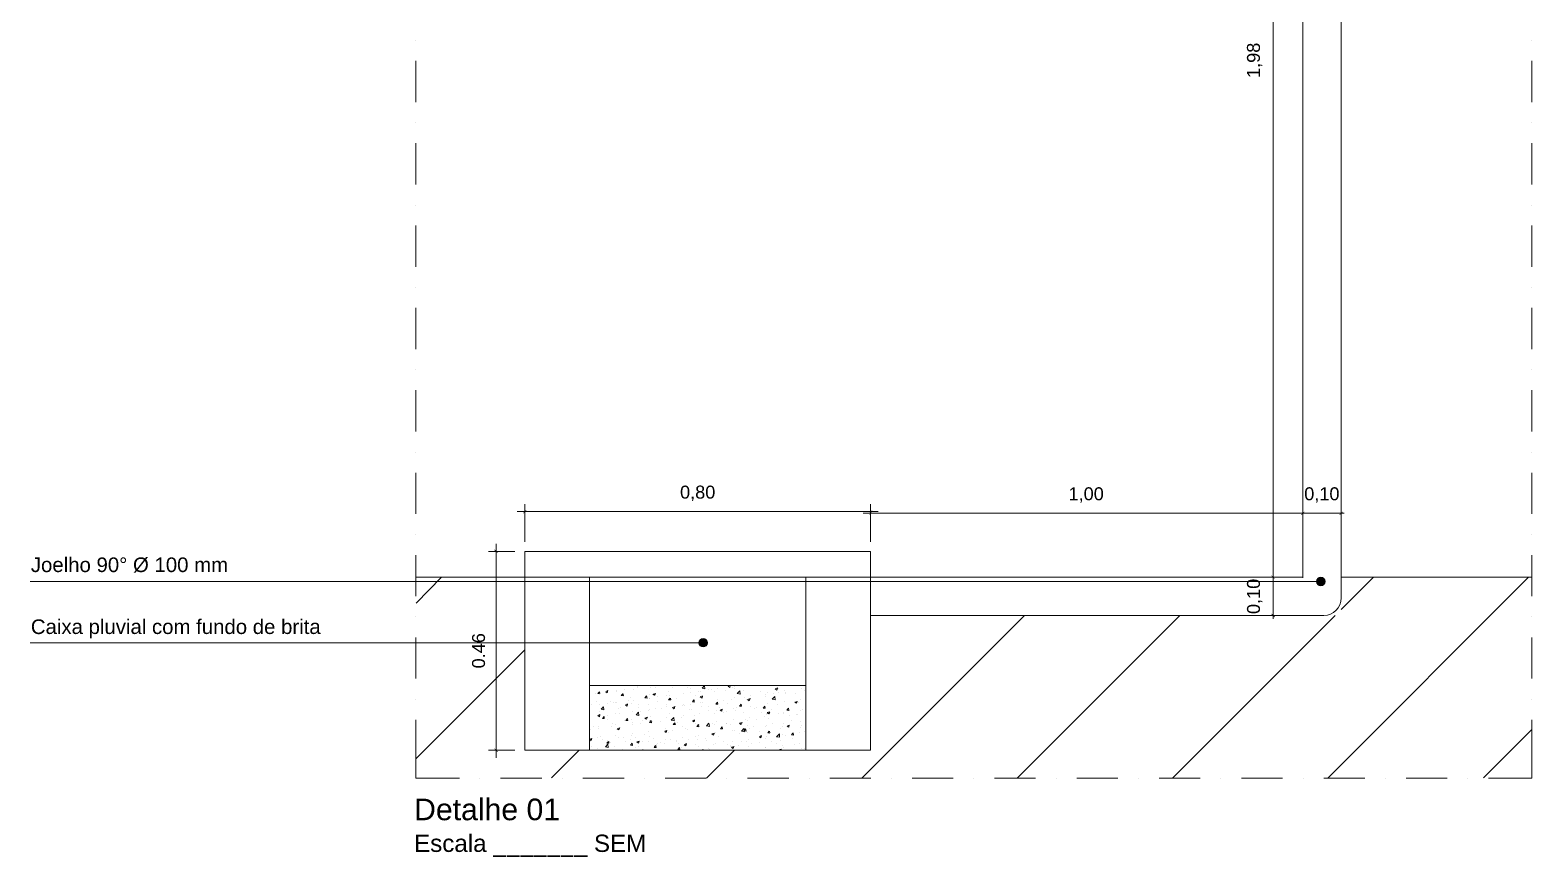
# Model space of a CAD drawing. Header units: millimetres. Extents: x 8 to 69.8, y -142.7 to -115.9.
# Drawn here: x 64.523 to 67.999, y -131.82 to -129.907 of the extents above; entities that cross this region are included whole.
import ezdxf

# ---------------------------------------------------------------- set-up
doc = ezdxf.new("R2010")
doc.units = ezdxf.units.MM
doc.layers.add('PDF3_04-DETALHE', color=7, linetype='Continuous', true_color=0xc6c6c6)
doc.layers.add('PDF3_A_PLUVIAL', color=7, linetype='Continuous', true_color=0x2491ff)
for name, color, linetype in [('PDF3_07-HACHURIADO', 7, 'Continuous'), ('PDF3_13-CORTE', 7, 'Continuous'), ('PDF3_Text', 7, 'Continuous'), ('PDF3_texto', 7, 'Continuous')]:
    doc.layers.add(name, color=color, linetype=linetype)
doc.styles.add('PDF Arial', font='arial.ttf')

msp = doc.modelspace()

# ---------------------------------------------------------------- linework, layer by layer
at = {"layer": 'PDF3_04-DETALHE', "color": 7, "lineweight": 0}
for points in [[(67.4005, -128.761), (67.4005, -131.1911)], [(65.4161, -129.9313), (65.4161, -129.9313)], [(67.9993, -129.9313), (67.9993, -129.9313)], [(65.4161, -130.0742), (65.4161, -129.9789)], [(67.9993, -129.9789), (67.9993, -130.0742)], [(65.4161, -130.1218), (65.4161, -130.1218)], [(67.9993, -130.1218), (67.9993, -130.1218)], [(65.4161, -130.2647), (65.4161, -130.1694)], [(67.9993, -130.1694), (67.9993, -130.2647)], [(65.4161, -130.3123), (65.4161, -130.3123)], [(67.9993, -130.3123), (67.9993, -130.3123)], [(65.4161, -130.4552), (65.4161, -130.3599)], [(67.9993, -130.3599), (67.9993, -130.4552)], [(65.4161, -130.5028), (65.4161, -130.5028)], [(67.9993, -130.5028), (67.9993, -130.5028)], [(65.4161, -130.6457), (65.4161, -130.5504)], [(67.9993, -130.5504), (67.9993, -130.6457)], [(65.4161, -130.6933), (65.4161, -130.6933)], [(67.9993, -130.6933), (67.9993, -130.6933)], [(65.4161, -130.8362), (65.4161, -130.7409)], [(67.9993, -130.7409), (67.9993, -130.8362)], [(65.4161, -130.8838), (65.4161, -130.8838)], [(67.9993, -130.8838), (67.9993, -130.8838)], [(65.4161, -131.0267), (65.4161, -130.9314)], [(67.9993, -130.9314), (67.9993, -131.0267)], [(65.6682, -131.0914), (65.6682, -131.0044)], [(66.4683, -131.0914), (66.4683, -131.0044)], [(66.4683, -131.0629), (66.4683, -131.0082)], [(67.4691, -131.0629), (67.4691, -131.0082)], [(67.5574, -131.0032), (67.5574, -131.0082)], [(66.4861, -131.0216), (65.6505, -131.0216)], [(66.4512, -131.0254), (67.4863, -131.0254)], [(67.565, -131.0254), (67.5574, -131.0254), (67.4691, -131.0254), (67.4615, -131.0254)], [(67.4691, -131.0483), (67.4691, -131.0432)], [(65.4161, -131.0743), (65.4161, -131.0743)], [(67.9993, -131.0743), (67.9993, -131.0743)], [(65.6454, -131.1137), (65.5844, -131.1137)], [(65.6022, -131.0959), (65.6022, -131.5912)], [(65.4161, -131.2172), (65.4161, -131.1219)], [(67.9993, -131.1219), (67.9993, -131.2172)], [(67.4431, -131.1733), (67.3828, -131.1733), (67.3777, -131.1733)], [(67.4005, -131.2692), (67.4005, -131.2616), (67.4005, -131.1733), (67.4005, -131.1664)], [(65.4161, -131.2648), (65.4161, -131.2648)], [(67.3777, -131.2616), (67.3828, -131.2616)], [(67.9993, -131.2648), (67.9993, -131.2648)], [(65.4161, -131.4077), (65.4161, -131.3124)], [(67.9993, -131.3124), (67.9993, -131.4077)], [(65.4161, -131.4553), (65.4161, -131.4553)], [(67.9993, -131.4553), (67.9993, -131.4553)], [(65.5171, -131.6382), (65.4161, -131.6382), (65.4161, -131.5029)], [(67.9993, -131.5029), (67.9993, -131.6382), (67.8984, -131.6382)], [(65.6454, -131.5734), (65.5844, -131.5734)], [(65.5647, -131.6382), (65.5647, -131.6382)], [(65.7076, -131.6382), (65.6124, -131.6382)], [(65.7552, -131.6382), (65.7552, -131.6382)], [(65.8981, -131.6382), (65.8029, -131.6382)], [(65.9457, -131.6382), (65.9457, -131.6382)], [(66.0886, -131.6382), (65.9934, -131.6382)], [(66.1362, -131.6382), (66.1362, -131.6382)], [(66.2791, -131.6382), (66.1839, -131.6382)], [(66.3267, -131.6382), (66.3267, -131.6382)], [(66.4696, -131.6382), (66.3744, -131.6382)], [(66.5172, -131.6382), (66.5172, -131.6382)], [(66.6601, -131.6382), (66.5649, -131.6382)], [(66.7077, -131.6382), (66.7077, -131.6382)], [(66.8506, -131.6382), (66.7554, -131.6382)], [(66.8982, -131.6382), (66.8982, -131.6382)], [(67.0411, -131.6382), (66.9459, -131.6382)], [(67.0887, -131.6382), (67.0887, -131.6382)], [(67.2316, -131.6382), (67.1364, -131.6382)], [(67.2792, -131.6382), (67.2792, -131.6382)], [(67.4221, -131.6382), (67.3269, -131.6382)], [(67.4697, -131.6382), (67.4697, -131.6382)], [(67.6126, -131.6382), (67.5174, -131.6382)], [(67.6602, -131.6382), (67.6602, -131.6382)], [(67.8031, -131.6382), (67.7079, -131.6382)], [(67.8507, -131.6382), (67.8507, -131.6382)]]:
    msp.add_lwpolyline(points, dxfattribs=at)
at = {"layer": 'PDF3_07-HACHURIADO', "lineweight": 0}
for points in [[(65.4168, -131.233), (65.4758, -131.1733)], [(67.5275, -131.6375), (67.9917, -131.1733)], [(67.5574, -131.2483), (67.6323, -131.1733)], [(66.4493, -131.6375), (66.8252, -131.2616)], [(66.4683, -131.2591), (66.4683, -131.2591)], [(66.8087, -131.6375), (67.1846, -131.2616)], [(67.1681, -131.6375), (67.544, -131.2616)], [(65.4168, -131.5925), (65.6682, -131.341)], [(67.8869, -131.6375), (67.9987, -131.5258)], [(65.7305, -131.6375), (65.7946, -131.5734)], [(66.0899, -131.6375), (66.154, -131.5734)]]:
    msp.add_lwpolyline(points, dxfattribs=at)
at = {"layer": 'PDF3_13-CORTE', "lineweight": 0}
for points in [[(65.4168, -131.1733), (65.8181, -131.1733)], [(67.5574, -131.1733), (67.9987, -131.1733)]]:
    msp.add_lwpolyline(points, dxfattribs=at)
at = {"layer": 'PDF3_A_PLUVIAL', "lineweight": 0}
for points in [[(67.5574, -128.7578), (67.5574, -131.1746)], [(67.4691, -128.7934), (67.4691, -131.1746)], [(65.8181, -131.1733), (65.8181, -131.5734), (65.6682, -131.5734), (65.6682, -131.1733)], [(66.4683, -131.1733), (66.4683, -131.5734), (66.3185, -131.5734), (66.3185, -131.1733), (67.4691, -131.1733)], [(67.5574, -131.1733), (67.5574, -131.2216)], [(67.5174, -131.2616), (66.4683, -131.2616)], [(65.8181, -131.4235), (66.3185, -131.4235)], [(65.8892, -131.4242), (65.8892, -131.4242)], [(65.9299, -131.4261), (65.9299, -131.4261)], [(65.9584, -131.4274), (65.9584, -131.4274)], [(65.9705, -131.428), (65.9705, -131.428)], [(66.1439, -131.4235), (66.1426, -131.428), (66.1388, -131.4254), (66.1432, -131.4235)], [(66.1483, -131.4274), (66.1483, -131.4274)], [(66.1534, -131.4254), (66.1534, -131.4254)], [(66.1674, -131.4248), (66.1674, -131.4248)], [(66.267, -131.4235), (66.269, -131.4235)], [(66.269, -131.4235), (66.269, -131.4235)], [(65.8321, -131.442), (65.8321, -131.442)], [(65.8333, -131.4616), (65.8333, -131.4616)], [(65.8416, -131.4432), (65.8372, -131.4426), (65.841, -131.4381), (65.8422, -131.4426)], [(65.841, -131.4432), (65.841, -131.4432)], [(65.8556, -131.4375), (65.8606, -131.4356), (65.8594, -131.4407), (65.8556, -131.4381)], [(65.8676, -131.4597), (65.8676, -131.4597)], [(65.8803, -131.4356), (65.8803, -131.4356)], [(65.881, -131.4375), (65.881, -131.4375)], [(65.8962, -131.4477), (65.8918, -131.447), (65.8956, -131.4432)], [(65.8968, -131.4477), (65.8956, -131.4426)], [(65.8994, -131.4331), (65.8994, -131.4331)], [(65.9083, -131.4591), (65.9083, -131.4591)], [(65.9121, -131.4521), (65.9121, -131.4521)], [(65.9191, -131.4578), (65.9191, -131.4578)], [(65.9197, -131.4324), (65.9197, -131.4324)], [(65.9286, -131.4293), (65.9286, -131.4293)], [(65.9565, -131.4445), (65.9565, -131.4445)], [(65.9565, -131.4528), (65.9565, -131.4528)], [(65.9578, -131.4528), (65.9578, -131.4528)], [(65.9654, -131.4439), (65.9705, -131.442), (65.9686, -131.4464), (65.9648, -131.4439)], [(65.9749, -131.461), (65.9749, -131.461)], [(65.9756, -131.4502), (65.9756, -131.4502)], [(65.9972, -131.447), (65.9972, -131.447)], [(66.001, -131.4369), (66.001, -131.4369)], [(66.0054, -131.4528), (66.0061, -131.4572), (66.001, -131.4566), (66.0048, -131.4528)], [(66.0042, -131.4464), (66.0042, -131.4464)], [(66.0111, -131.4293), (66.0111, -131.4293)], [(66.0194, -131.4534), (66.0194, -131.4534)], [(66.0365, -131.442), (66.0365, -131.442)], [(66.0454, -131.4293), (66.0454, -131.4293)], [(66.0518, -131.4312), (66.0518, -131.4312)], [(66.0524, -131.4401), (66.0524, -131.4401)], [(66.06, -131.4572), (66.0607, -131.4623), (66.0562, -131.4616), (66.0594, -131.4572)], [(66.0638, -131.4458), (66.0638, -131.4458)], [(66.0715, -131.4375), (66.0715, -131.4375)], [(66.074, -131.4623), (66.074, -131.4623)], [(66.0746, -131.4369), (66.0746, -131.4369)], [(66.0797, -131.4483), (66.0785, -131.4528), (66.0746, -131.4502), (66.0797, -131.4477)], [(66.0924, -131.4331), (66.0924, -131.4331)], [(66.1007, -131.4337), (66.1007, -131.4337)], [(66.1083, -131.4381), (66.1083, -131.4381)], [(66.1146, -131.4623), (66.1153, -131.4667), (66.1108, -131.4667), (66.114, -131.4623)], [(66.1134, -131.4566), (66.1134, -131.4566)], [(66.114, -131.4312), (66.114, -131.4312)], [(66.1286, -131.4578), (66.1286, -131.4578)], [(66.1331, -131.4343), (66.1331, -131.4343)], [(66.1477, -131.4553), (66.1477, -131.4553)], [(66.1527, -131.4305), (66.1527, -131.4305)], [(66.1527, -131.4508), (66.1527, -131.4508)], [(66.1737, -131.4362), (66.1737, -131.4362)], [(66.1762, -131.4515), (66.1762, -131.4515)], [(66.182, -131.4572), (66.182, -131.4572)], [(66.1845, -131.4559), (66.1896, -131.454), (66.1877, -131.4591), (66.1839, -131.4559)], [(66.1908, -131.4464), (66.1908, -131.4464)], [(66.2143, -131.4381), (66.2143, -131.4381)], [(66.2245, -131.4451), (66.2245, -131.4451)], [(66.2264, -131.4496), (66.2264, -131.4496)], [(66.2309, -131.4407), (66.2309, -131.4407)], [(66.2436, -131.4426), (66.2436, -131.4426)], [(66.248, -131.4312), (66.2537, -131.4293)], [(66.248, -131.4318), (66.2518, -131.4343), (66.2537, -131.4299)], [(66.255, -131.4401), (66.255, -131.4401)], [(66.269, -131.4604), (66.269, -131.4604)], [(66.2696, -131.435), (66.2696, -131.435)], [(66.2709, -131.442), (66.2709, -131.442)], [(66.2728, -131.4388), (66.2728, -131.4388)], [(66.2988, -131.4604), (66.2975, -131.4648), (66.2937, -131.4623), (66.2994, -131.4604)], [(66.2956, -131.4413), (66.2956, -131.4413)], [(66.3007, -131.4623), (66.3007, -131.4623)], [(66.3071, -131.4559), (66.3071, -131.4559)], [(66.3083, -131.4305), (66.3083, -131.4305)], [(66.3153, -131.4343), (66.3153, -131.4343)], [(65.8232, -131.4674), (65.8232, -131.4674)], [(65.8372, -131.4928), (65.8422, -131.4909), (65.841, -131.4959), (65.8372, -131.4934)], [(65.8391, -131.494), (65.8391, -131.494)], [(65.8403, -131.4686), (65.8403, -131.4686)], [(65.8403, -131.4959), (65.8403, -131.4959)], [(65.8416, -131.4839), (65.8416, -131.4839)], [(65.8492, -131.4718), (65.8492, -131.4718)], [(65.8594, -131.4934), (65.8594, -131.4934)], [(65.86, -131.4655), (65.86, -131.4655)], [(65.874, -131.4629), (65.874, -131.4629)], [(65.8791, -131.4629), (65.8791, -131.4629)], [(65.8791, -131.4883), (65.8791, -131.4883)], [(65.8797, -131.4629), (65.8797, -131.4629)], [(65.886, -131.4762), (65.886, -131.4762)], [(65.888, -131.4896), (65.888, -131.4896)], [(65.8899, -131.4737), (65.8899, -131.4737)], [(65.9045, -131.4712), (65.9013, -131.4686), (65.9064, -131.4661)], [(65.9051, -131.4712), (65.9064, -131.4667)], [(65.9146, -131.4648), (65.9146, -131.4648)], [(65.9178, -131.4832), (65.9178, -131.4832)], [(65.9305, -131.4686), (65.9305, -131.4686)], [(65.9311, -131.475), (65.9311, -131.475)], [(65.9362, -131.4832), (65.9362, -131.4832)], [(65.9553, -131.4667), (65.9553, -131.4667)], [(65.9553, -131.4807), (65.9553, -131.4807)], [(65.9565, -131.4782), (65.9565, -131.4782)], [(65.9597, -131.4953), (65.9597, -131.4953)], [(65.9718, -131.4769), (65.9718, -131.4769)], [(65.9845, -131.4769), (65.9845, -131.4769)], [(65.9959, -131.4686), (65.9959, -131.4686)], [(65.9959, -131.4724), (65.9959, -131.4724)], [(66.0042, -131.4877), (66.0042, -131.4877)], [(66.0105, -131.4743), (66.0162, -131.4724)], [(66.0105, -131.475), (66.0143, -131.4775), (66.0156, -131.4724)], [(66.0124, -131.4788), (66.0124, -131.4788)], [(66.0327, -131.4705), (66.0327, -131.4705)], [(66.0346, -131.4921), (66.0346, -131.4921)], [(66.0353, -131.4674), (66.0353, -131.4674)], [(66.0372, -131.4699), (66.0372, -131.4699)], [(66.0486, -131.4801), (66.0486, -131.4801)], [(66.0518, -131.468), (66.0518, -131.468)], [(66.0531, -131.4801), (66.0531, -131.4801)], [(66.06, -131.494), (66.06, -131.494)], [(66.0727, -131.4877), (66.0727, -131.4877)], [(66.0778, -131.4718), (66.0778, -131.4718)], [(66.0804, -131.4642), (66.0804, -131.4642)], [(66.0931, -131.4724), (66.0931, -131.4724)], [(66.0937, -131.482), (66.0937, -131.482)], [(66.1083, -131.4877), (66.1083, -131.4877)], [(66.1127, -131.482), (66.1127, -131.482)], [(66.1185, -131.4737), (66.1185, -131.4737)], [(66.1273, -131.4851), (66.1273, -131.4851)], [(66.1343, -131.4839), (66.1343, -131.4839)], [(66.1375, -131.4648), (66.1375, -131.4648)], [(66.1515, -131.4762), (66.1515, -131.4762)], [(66.1566, -131.4813), (66.1566, -131.4813)], [(66.1591, -131.475), (66.1591, -131.475)], [(66.175, -131.4858), (66.175, -131.4858)], [(66.1889, -131.4972), (66.1889, -131.4972)], [(66.1902, -131.4718), (66.1902, -131.4718)], [(66.1997, -131.4769), (66.1997, -131.4769)], [(66.2048, -131.475), (66.2048, -131.475)], [(66.2156, -131.487), (66.2156, -131.487)], [(66.2232, -131.4953), (66.2232, -131.4953)], [(66.2239, -131.4724), (66.2239, -131.4724)], [(66.2289, -131.4915), (66.2289, -131.4915)], [(66.2296, -131.4661), (66.2296, -131.4661)], [(66.2296, -131.4864), (66.2353, -131.4845)], [(66.2296, -131.487), (66.2334, -131.4896), (66.2353, -131.4851)], [(66.2404, -131.4788), (66.2404, -131.4788)], [(66.2524, -131.4686), (66.2524, -131.4686)], [(66.2563, -131.4889), (66.2563, -131.4889)], [(66.2677, -131.4858), (66.2677, -131.4858)], [(66.2677, -131.4877), (66.2677, -131.4877)], [(66.2804, -131.4928), (66.2804, -131.4928)], [(66.281, -131.4807), (66.281, -131.4807)], [(66.2969, -131.4909), (66.2969, -131.4909)], [(66.2994, -131.4902), (66.2994, -131.4902)], [(66.3064, -131.4807), (66.3064, -131.4807)], [(66.3121, -131.4801), (66.3121, -131.4801)], [(65.82, -131.5258), (65.82, -131.5258)], [(65.8264, -131.5182), (65.8264, -131.5182)], [(65.8384, -131.5194), (65.8384, -131.5194)], [(65.8391, -131.5232), (65.8391, -131.5232)], [(65.8587, -131.5023), (65.8587, -131.5023)], [(65.8683, -131.5194), (65.8683, -131.5194)], [(65.8708, -131.5105), (65.8708, -131.5105)], [(65.8778, -131.5137), (65.8778, -131.5137)], [(65.888, -131.522), (65.886, -131.5264), (65.8822, -131.5239), (65.888, -131.5213)], [(65.8994, -131.5036), (65.8994, -131.5036)], [(65.9153, -131.5029), (65.9153, -131.5029)], [(65.9165, -131.5131), (65.9165, -131.5131)], [(65.9172, -131.5086), (65.9172, -131.5086)], [(65.9356, -131.5105), (65.9356, -131.5105)], [(65.94, -131.5055), (65.94, -131.5055)], [(65.9546, -131.529), (65.9546, -131.529)], [(65.9559, -131.5036), (65.9559, -131.5036)], [(65.9642, -131.5067), (65.9642, -131.5067)], [(65.9813, -131.5074), (65.9813, -131.5074)], [(65.9921, -131.5296), (65.9972, -131.5277), (65.9959, -131.5328), (65.9921, -131.5302)], [(65.9921, -131.5302), (65.9921, -131.5302)], [(65.994, -131.5232), (65.994, -131.5232)], [(65.9953, -131.4978), (65.9953, -131.4978)], [(66.0111, -131.5277), (66.0111, -131.5277)], [(66.0162, -131.5143), (66.0118, -131.5143), (66.0156, -131.5099), (66.0169, -131.5143)], [(66.0124, -131.5004), (66.0124, -131.5004)], [(66.0219, -131.5086), (66.0219, -131.5086)], [(66.0315, -131.4978), (66.0315, -131.4978)], [(66.0334, -131.5175), (66.0334, -131.5175)], [(66.0404, -131.5239), (66.0404, -131.5239)], [(66.0454, -131.5258), (66.0454, -131.5258)], [(66.0613, -131.5036), (66.06, -131.508), (66.0562, -131.5055), (66.0613, -131.5029)], [(66.0626, -131.5105), (66.0626, -131.5105)], [(66.0708, -131.5194), (66.0664, -131.5188), (66.0702, -131.5143), (66.0715, -131.5194)], [(66.0721, -131.5131), (66.0721, -131.5131)], [(66.0886, -131.5175), (66.0886, -131.5175)], [(66.0899, -131.5182), (66.0899, -131.5182)], [(66.1032, -131.5124), (66.1032, -131.5124)], [(66.1077, -131.515), (66.1077, -131.515)], [(66.1115, -131.5074), (66.1115, -131.5074)], [(66.1343, -131.5105), (66.1343, -131.5105)], [(66.1362, -131.5118), (66.1362, -131.5118)], [(66.1439, -131.5137), (66.1439, -131.5137)], [(66.1496, -131.527), (66.1496, -131.527)], [(66.1508, -131.5016), (66.1508, -131.5016)], [(66.1527, -131.527), (66.1527, -131.527)], [(66.1654, -131.5112), (66.1712, -131.5093), (66.1693, -131.5143), (66.1654, -131.5118)], [(66.1769, -131.5309), (66.1699, -131.5296), (66.1756, -131.5232)], [(66.1769, -131.5302), (66.1762, -131.5232)], [(66.1788, -131.5029), (66.1788, -131.5029)], [(66.1845, -131.5055), (66.1845, -131.5055)], [(66.1845, -131.5156), (66.1845, -131.5156)], [(66.1883, -131.5226), (66.1883, -131.5226)], [(66.1972, -131.5194), (66.1972, -131.5194)], [(66.2035, -131.5029), (66.2035, -131.5029)], [(66.2124, -131.529), (66.2124, -131.529)], [(66.2251, -131.5175), (66.2251, -131.5175)], [(66.2277, -131.5169), (66.2277, -131.5169)], [(66.2353, -131.534), (66.2309, -131.5334), (66.234, -131.529)], [(66.2328, -131.4991), (66.2328, -131.4991)], [(66.2353, -131.5334), (66.2347, -131.529)], [(66.2416, -131.5118), (66.2416, -131.5118)], [(66.2607, -131.5226), (66.2607, -131.5226)], [(66.2658, -131.5194), (66.2658, -131.5194)], [(66.267, -131.5112), (66.267, -131.5112)], [(66.2797, -131.5201), (66.2797, -131.5201)], [(66.2861, -131.5042), (66.2861, -131.5042)], [(66.3045, -131.5315), (66.3045, -131.5315)], [(66.3058, -131.5061), (66.3058, -131.5061)], [(66.3064, -131.5207), (66.3064, -131.5207)], [(66.3083, -131.5163), (66.3083, -131.5163)], [(66.3153, -131.5309), (66.3153, -131.5309)], [(65.8187, -131.548), (65.8238, -131.5461), (65.8219, -131.5512), (65.8181, -131.5486)], [(65.8194, -131.5493), (65.8194, -131.5493)], [(65.8194, -131.5531), (65.8194, -131.5531)], [(65.8232, -131.5639), (65.8232, -131.5639)], [(65.8378, -131.5448), (65.8378, -131.5448)], [(65.8441, -131.541), (65.8441, -131.541)], [(65.8479, -131.5493), (65.8479, -131.5493)], [(65.8626, -131.5531), (65.8632, -131.5575), (65.8581, -131.5569), (65.8619, -131.5531)], [(65.86, -131.5512), (65.86, -131.5512)], [(65.8676, -131.5563), (65.8676, -131.5563)], [(65.8759, -131.5645), (65.8759, -131.5645)], [(65.8772, -131.5391), (65.8772, -131.5391)], [(65.8848, -131.5429), (65.8848, -131.5429)], [(65.8962, -131.5429), (65.8962, -131.5429)], [(65.9007, -131.5531), (65.9007, -131.5531)], [(65.9121, -131.5486), (65.9121, -131.5486)], [(65.9172, -131.5575), (65.9178, -131.5626), (65.9134, -131.562), (65.9165, -131.5575)], [(65.9153, -131.5404), (65.9153, -131.5404)], [(65.9153, -131.5594), (65.9153, -131.5594)], [(65.9165, -131.534), (65.9165, -131.534)], [(65.9254, -131.5442), (65.9254, -131.5442)], [(65.933, -131.5524), (65.9318, -131.5569), (65.928, -131.5544), (65.9337, -131.5524)], [(65.9305, -131.5651), (65.9305, -131.5651)], [(65.9413, -131.5544), (65.9413, -131.5544)], [(65.9445, -131.5366), (65.9445, -131.5366)], [(65.954, -131.5544), (65.954, -131.5544)], [(65.9565, -131.541), (65.9565, -131.541)], [(65.9661, -131.5461), (65.9661, -131.5461)], [(65.9718, -131.5626), (65.9724, -131.5671), (65.968, -131.5671), (65.9711, -131.5626)], [(65.9724, -131.5607), (65.9724, -131.5607)], [(65.9749, -131.5575), (65.9749, -131.5575)], [(65.9819, -131.5563), (65.9819, -131.5563)], [(65.9915, -131.5582), (65.9915, -131.5582)], [(65.9934, -131.5486), (65.9934, -131.5486)], [(66.001, -131.5334), (66.001, -131.5334)], [(66.0067, -131.548), (66.0067, -131.548)], [(66.0194, -131.5499), (66.0194, -131.5499)], [(66.02, -131.5544), (66.02, -131.5544)], [(66.0232, -131.5582), (66.0232, -131.5582)], [(66.0327, -131.5429), (66.0327, -131.5429)], [(66.0372, -131.5607), (66.041, -131.5632), (66.0429, -131.5588)], [(66.0378, -131.5607), (66.0429, -131.5582)], [(66.0473, -131.5493), (66.0473, -131.5493)], [(66.0638, -131.5423), (66.0638, -131.5423)], [(66.0638, -131.5594), (66.0638, -131.5594)], [(66.0683, -131.548), (66.0683, -131.548)], [(66.0702, -131.5639), (66.0702, -131.5639)], [(66.0708, -131.5385), (66.0708, -131.5385)], [(66.0873, -131.5455), (66.0873, -131.5455)], [(66.088, -131.5512), (66.088, -131.5512)], [(66.1045, -131.5613), (66.1045, -131.5613)], [(66.1083, -131.5347), (66.1083, -131.5347)], [(66.1096, -131.5582), (66.1096, -131.5582)], [(66.1108, -131.5328), (66.1108, -131.5328)], [(66.1166, -131.5417), (66.1166, -131.5417)], [(66.1293, -131.5531), (66.1293, -131.5531)], [(66.1375, -131.5613), (66.1375, -131.5613)], [(66.1445, -131.5651), (66.1445, -131.5651)], [(66.1451, -131.5632), (66.1451, -131.5632)], [(66.147, -131.5664), (66.1527, -131.5645)], [(66.147, -131.5671), (66.1508, -131.5696), (66.1521, -131.5645)], [(66.1489, -131.5524), (66.1489, -131.5524)], [(66.1635, -131.5626), (66.1635, -131.5626)], [(66.1642, -131.5353), (66.1642, -131.5353)], [(66.1699, -131.5544), (66.1699, -131.5544)], [(66.182, -131.5537), (66.182, -131.5537)], [(66.1832, -131.5328), (66.1832, -131.5328)], [(66.1858, -131.5651), (66.1858, -131.5651)], [(66.187, -131.548), (66.187, -131.548)], [(66.1921, -131.5588), (66.1921, -131.5588)], [(66.2105, -131.5563), (66.2105, -131.5563)], [(66.2162, -131.5404), (66.215, -131.5448), (66.2112, -131.5423), (66.2162, -131.5397)], [(66.2264, -131.5461), (66.2264, -131.5461)], [(66.2264, -131.5664), (66.2264, -131.5664)], [(66.227, -131.5423), (66.227, -131.5423)], [(66.2404, -131.5524), (66.2404, -131.5524)], [(66.2512, -131.5582), (66.2512, -131.5582)], [(66.2594, -131.5499), (66.2594, -131.5499)], [(66.2651, -131.562), (66.2651, -131.562)], [(66.2658, -131.5366), (66.2658, -131.5366)], [(66.2709, -131.5385), (66.2709, -131.5385)], [(66.2893, -131.5334), (66.2899, -131.5385), (66.2855, -131.5378), (66.2886, -131.534)], [(66.2886, -131.5461), (66.2886, -131.5461)], [(66.2918, -131.5601), (66.2918, -131.5601)], [(66.3039, -131.5569), (66.3039, -131.5569)], [(65.8181, -131.5734), (66.3185, -131.5734)], [(65.8365, -131.5702), (65.8365, -131.5702)], [(65.8759, -131.5734), (65.8759, -131.5734)], [(65.886, -131.5728), (65.886, -131.5728)], [(65.8949, -131.5709), (65.8949, -131.5709)], [(65.9241, -131.5671), (65.9241, -131.5671)], [(65.9407, -131.5734), (65.9419, -131.5721), (65.9419, -131.5734)], [(66.0315, -131.5683), (66.0315, -131.5683)], [(66.0791, -131.5734), (66.081, -131.5721), (66.081, -131.5734)], [(66.0931, -131.569), (66.0931, -131.569)], [(66.0962, -131.5715), (66.0962, -131.5715)], [(66.1864, -131.5728), (66.1864, -131.5728)], [(66.2258, -131.5671), (66.2258, -131.5671)], [(66.2582, -131.5734), (66.2569, -131.5728), (66.262, -131.5709), (66.2607, -131.5734)], [(66.267, -131.5683), (66.267, -131.5683)], [(66.3077, -131.5702), (66.3077, -131.5702)], [(66.3166, -131.5702), (66.3166, -131.5702)]]:
    msp.add_lwpolyline(points, dxfattribs=at)
at = {"layer": 'PDF3_A_PLUVIAL', "color": 132, "lineweight": 0, "true_color": 0x00d1d1}
msp.add_lwpolyline([(67.4691, -131.1733), (67.4691, -128.8264)], dxfattribs=at)
at = {"layer": 'PDF3_A_PLUVIAL', "lineweight": 0}
for points in [[(65.6682, -131.1733), (65.6682, -131.1137), (66.4683, -131.1137), (66.4683, -131.1733)], [(66.0854, -131.4312), (66.0785, -131.4299), (66.0842, -131.4235)], [(65.9502, -131.4477), (65.9515, -131.4528), (65.9464, -131.4521)], [(66.1667, -131.4439), (66.1597, -131.4426), (66.1661, -131.4362)], [(66.248, -131.4566), (66.241, -131.4553), (66.2474, -131.4489)], [(65.8511, -131.4801), (65.8448, -131.4788), (65.8505, -131.4731)], [(65.8518, -131.4953), (65.8524, -131.5004), (65.8479, -131.4997)], [(65.9324, -131.4928), (65.9261, -131.4915), (65.9318, -131.4851)], [(65.9521, -131.4972), (65.9502, -131.5016), (65.9464, -131.4991)], [(66.1254, -131.4788), (66.1242, -131.4832), (66.1204, -131.4807)], [(66.1693, -131.4667), (66.1699, -131.4718), (66.1654, -131.4712)], [(66.2239, -131.4718), (66.2245, -131.4762), (66.2201, -131.4762)], [(66.2785, -131.4762), (66.2791, -131.4813), (66.2747, -131.4807)], [(65.9064, -131.5004), (65.907, -131.5048), (65.9026, -131.5048)], [(65.961, -131.5048), (65.9616, -131.5099), (65.9572, -131.5093)], [(66.0143, -131.5055), (66.0073, -131.5042), (66.013, -131.4978)], [(66.0956, -131.5182), (66.0886, -131.5169), (66.0943, -131.5105)], [(66.1248, -131.5194), (66.1261, -131.5239), (66.121, -131.5239)], [(66.1794, -131.5239), (66.1807, -131.529), (66.1756, -131.5283)], [(66.2804, -131.5156), (66.2791, -131.5201), (66.2753, -131.5175)], [(65.8613, -131.5671), (65.8549, -131.5658), (65.8606, -131.5594)], [(66.107, -131.534), (66.1051, -131.5385), (66.1013, -131.5359)], [(66.2582, -131.5429), (66.2512, -131.5423), (66.2575, -131.5359)], [(66.0264, -131.5671), (66.027, -131.5721), (66.0226, -131.5715)]]:
    msp.add_lwpolyline(points, close=True, dxfattribs=at)
msp.add_arc((67.5177, -131.2213), 0.0403, 270, 360, dxfattribs=at)
at = {"layer": 'PDF3_A_PLUVIAL', "color": 7, "transparency": 33554559}
for points in [[(65.6714, -131.0178), (65.6651, -131.026), (65.6638, -131.0254)], [(65.6721, -131.0184), (65.6714, -131.0178), (65.6651, -131.026)], [(66.4645, -131.0254), (66.4652, -131.026), (66.4722, -131.0178)], [(66.4722, -131.0216), (66.4652, -131.0298), (66.4645, -131.0292)], [(66.4652, -131.026), (66.4722, -131.0178), (66.4728, -131.0184)], [(66.4728, -131.0222), (66.4722, -131.0216), (66.4652, -131.0298)], [(67.4647, -131.0292), (67.4653, -131.0298), (67.4723, -131.0216)], [(67.4647, -131.0292), (67.4653, -131.0298), (67.4723, -131.0216)], [(67.4653, -131.0298), (67.4723, -131.0216), (67.4729, -131.0222)], [(67.4653, -131.0298), (67.4723, -131.0216), (67.4729, -131.0222)], [(67.5612, -131.0216), (67.5542, -131.0298), (67.5536, -131.0292)], [(67.5618, -131.0222), (67.5612, -131.0216), (67.5542, -131.0298)], [(65.606, -131.1168), (65.5978, -131.1105), (65.5984, -131.1092)], [(65.6054, -131.1175), (65.606, -131.1168), (65.5978, -131.1105)], [(67.3974, -131.1695), (67.3961, -131.1702), (67.4043, -131.1772)], [(67.3974, -131.1695), (67.3961, -131.1702), (67.4043, -131.1772)], [(67.3961, -131.1702), (67.4043, -131.1772), (67.4037, -131.1778)], [(67.3961, -131.1702), (67.4043, -131.1772), (67.4037, -131.1778)], [(67.4043, -131.2648), (67.3961, -131.2584), (67.3974, -131.2578)], [(67.4037, -131.2661), (67.4043, -131.2648), (67.3961, -131.2584)], [(65.5984, -131.5696), (65.5978, -131.5702), (65.606, -131.5772)], [(65.5978, -131.5702), (65.606, -131.5772), (65.6054, -131.5778)]]:
    msp.add_solid(points, dxfattribs=at)
at = {"layer": 'PDF3_texto', "lineweight": 0}
for points in [[(67.5104, -131.1835), (64.5233, -131.1835)], [(66.081, -131.3251), (64.5233, -131.3251)]]:
    msp.add_lwpolyline(points, dxfattribs=at)
for centre in [(67.5107, -131.1832), (66.0813, -131.3248)]:
    msp.add_circle(centre, 0.00984, dxfattribs=at)
at = {"layer": 'PDF3_texto', "transparency": 33554559}
for points in [[(67.5015, -131.1797), (67.5193, -131.1803), (67.5009, -131.1803)], [(67.5193, -131.1803), (67.5009, -131.1803), (67.5193, -131.1816)], [(67.5009, -131.1803), (67.5193, -131.1816), (67.5009, -131.1816)], [(67.5193, -131.1816), (67.5009, -131.1816), (67.5199, -131.1822)], [(67.5009, -131.1816), (67.5199, -131.1822), (67.5009, -131.1822)], [(67.5199, -131.1822), (67.5009, -131.1822), (67.5199, -131.1835)], [(67.5009, -131.1822), (67.5199, -131.1835), (67.5009, -131.1835)], [(67.5199, -131.1835), (67.5009, -131.1835), (67.5199, -131.1841)], [(67.5009, -131.1835), (67.5199, -131.1841), (67.5009, -131.1841)], [(67.5199, -131.1841), (67.5009, -131.1841), (67.5193, -131.1854)], [(67.5009, -131.1841), (67.5193, -131.1854), (67.5009, -131.1854)], [(67.5021, -131.1784), (67.5186, -131.1791), (67.5015, -131.1791)], [(67.5186, -131.1791), (67.5015, -131.1791), (67.5193, -131.1797)], [(67.5015, -131.1791), (67.5193, -131.1797), (67.5015, -131.1797)], [(67.5193, -131.1797), (67.5015, -131.1797), (67.5193, -131.1803)], [(67.5028, -131.1772), (67.518, -131.1784), (67.5021, -131.1784)], [(67.518, -131.1784), (67.5021, -131.1784), (67.5186, -131.1791)], [(67.5034, -131.1765), (67.5174, -131.1772), (67.5028, -131.1772)], [(67.5174, -131.1772), (67.5028, -131.1772), (67.518, -131.1784)], [(67.504, -131.1759), (67.5167, -131.1765), (67.5034, -131.1765)], [(67.5167, -131.1765), (67.5034, -131.1765), (67.5174, -131.1772)], [(67.5047, -131.1753), (67.5161, -131.1759), (67.504, -131.1759)], [(67.5161, -131.1759), (67.504, -131.1759), (67.5167, -131.1765)], [(67.5053, -131.1753), (67.5155, -131.1753), (67.5047, -131.1753)], [(67.5155, -131.1753), (67.5047, -131.1753), (67.5161, -131.1759)], [(67.5066, -131.1746), (67.5148, -131.1753), (67.5053, -131.1753)], [(67.5148, -131.1753), (67.5053, -131.1753), (67.5155, -131.1753)], [(67.5072, -131.1746), (67.5142, -131.1746), (67.5066, -131.1746)], [(67.5142, -131.1746), (67.5066, -131.1746), (67.5148, -131.1753)], [(67.5078, -131.174), (67.5129, -131.1746), (67.5072, -131.1746)], [(67.5129, -131.1746), (67.5072, -131.1746), (67.5142, -131.1746)], [(67.5085, -131.174), (67.5123, -131.174), (67.5078, -131.174)], [(67.5123, -131.174), (67.5078, -131.174), (67.5129, -131.1746)], [(67.5104, -131.174), (67.511, -131.174), (67.5085, -131.174)], [(67.511, -131.174), (67.5085, -131.174), (67.5123, -131.174)], [(67.5193, -131.1854), (67.5009, -131.1854), (67.5193, -131.186)], [(67.5009, -131.1854), (67.5193, -131.186), (67.5009, -131.186)], [(67.5193, -131.186), (67.5009, -131.186), (67.5193, -131.1867)], [(67.5009, -131.186), (67.5193, -131.1867), (67.5015, -131.1867)], [(67.5193, -131.1867), (67.5015, -131.1867), (67.5186, -131.188)], [(67.5015, -131.1867), (67.5186, -131.188), (67.5015, -131.188)], [(67.5186, -131.188), (67.5015, -131.188), (67.518, -131.1886)], [(67.5015, -131.188), (67.518, -131.1886), (67.5021, -131.1886)], [(67.518, -131.1886), (67.5021, -131.1886), (67.5174, -131.1892)], [(67.5021, -131.1886), (67.5174, -131.1892), (67.5028, -131.1892)], [(67.5174, -131.1892), (67.5028, -131.1892), (67.5167, -131.1899)], [(67.5028, -131.1892), (67.5167, -131.1899), (67.5034, -131.1899)], [(67.5167, -131.1899), (67.5034, -131.1899), (67.5161, -131.1905)], [(67.5034, -131.1899), (67.5161, -131.1905), (67.504, -131.1905)], [(67.5161, -131.1905), (67.504, -131.1905), (67.5155, -131.1911)], [(67.504, -131.1905), (67.5155, -131.1911), (67.5047, -131.1911)], [(67.5155, -131.1911), (67.5047, -131.1911), (67.5148, -131.1918)], [(67.5047, -131.1911), (67.5148, -131.1918), (67.5053, -131.1918)], [(67.5148, -131.1918), (67.5053, -131.1918), (67.5142, -131.1918)], [(67.5053, -131.1918), (67.5142, -131.1918), (67.5066, -131.1918)], [(67.5142, -131.1918), (67.5066, -131.1918), (67.5129, -131.1924)], [(67.5066, -131.1918), (67.5129, -131.1924), (67.5072, -131.1924)], [(67.5129, -131.1924), (67.5072, -131.1924), (67.5123, -131.1924)], [(67.5072, -131.1924), (67.5123, -131.1924), (67.5078, -131.1924)], [(67.5078, -131.1924), (67.5085, -131.193), (67.511, -131.193)], [(67.5078, -131.1924), (67.5123, -131.1924), (67.511, -131.193)], [(67.5085, -131.193), (67.511, -131.193), (67.5104, -131.193)], [(66.0727, -131.3219), (66.0905, -131.3226), (66.0721, -131.3226)], [(66.0905, -131.3226), (66.0721, -131.3226), (66.0905, -131.3238)], [(66.0721, -131.3226), (66.0905, -131.3238), (66.0721, -131.3238)], [(66.0734, -131.32), (66.0899, -131.3213), (66.0727, -131.3213)], [(66.0899, -131.3213), (66.0727, -131.3213), (66.0899, -131.3219)], [(66.0727, -131.3213), (66.0899, -131.3219), (66.0727, -131.3219)], [(66.0899, -131.3219), (66.0727, -131.3219), (66.0905, -131.3226)], [(66.074, -131.3194), (66.0892, -131.32), (66.0734, -131.32)], [(66.0892, -131.32), (66.0734, -131.32), (66.0899, -131.3213)], [(66.0746, -131.3188), (66.0886, -131.3194), (66.074, -131.3194)], [(66.0886, -131.3194), (66.074, -131.3194), (66.0892, -131.32)], [(66.0753, -131.3181), (66.088, -131.3188), (66.0746, -131.3188)], [(66.088, -131.3188), (66.0746, -131.3188), (66.0886, -131.3194)], [(66.0759, -131.3175), (66.0873, -131.3181), (66.0753, -131.3181)], [(66.0873, -131.3181), (66.0753, -131.3181), (66.088, -131.3188)], [(66.0765, -131.3169), (66.0867, -131.3175), (66.0759, -131.3175)], [(66.0867, -131.3175), (66.0759, -131.3175), (66.0873, -131.3181)], [(66.0772, -131.3169), (66.0861, -131.3169), (66.0765, -131.3169)], [(66.0861, -131.3169), (66.0765, -131.3169), (66.0867, -131.3175)], [(66.0785, -131.3162), (66.0854, -131.3169), (66.0772, -131.3169)], [(66.0854, -131.3169), (66.0772, -131.3169), (66.0861, -131.3169)], [(66.0791, -131.3162), (66.0842, -131.3162), (66.0785, -131.3162)], [(66.0842, -131.3162), (66.0785, -131.3162), (66.0854, -131.3169)], [(66.0797, -131.3162), (66.0835, -131.3162), (66.0791, -131.3162)], [(66.0835, -131.3162), (66.0791, -131.3162), (66.0842, -131.3162)], [(66.0816, -131.3156), (66.0823, -131.3162), (66.0797, -131.3162)], [(66.0823, -131.3162), (66.0797, -131.3162), (66.0835, -131.3162)], [(66.0905, -131.3238), (66.0721, -131.3238), (66.0905, -131.3245)], [(66.0721, -131.3238), (66.0905, -131.3245), (66.0721, -131.3245)], [(66.0905, -131.3245), (66.0721, -131.3245), (66.0905, -131.3251)], [(66.0721, -131.3245), (66.0905, -131.3251), (66.0721, -131.3251)], [(66.0905, -131.3251), (66.0721, -131.3251), (66.0905, -131.3264)], [(66.0721, -131.3251), (66.0905, -131.3264), (66.0721, -131.3264)], [(66.0905, -131.3264), (66.0721, -131.3264), (66.0905, -131.327)], [(66.0721, -131.3264), (66.0905, -131.327), (66.0721, -131.327)], [(66.0905, -131.327), (66.0721, -131.327), (66.0905, -131.3283)], [(66.0721, -131.327), (66.0905, -131.3283), (66.0721, -131.3283)], [(66.0905, -131.3283), (66.0721, -131.3283), (66.0899, -131.3289)], [(66.0721, -131.3283), (66.0899, -131.3289), (66.0727, -131.3289)], [(66.0899, -131.3289), (66.0727, -131.3289), (66.0899, -131.3296)], [(66.0727, -131.3289), (66.0899, -131.3296), (66.0727, -131.3296)], [(66.0899, -131.3296), (66.0727, -131.3296), (66.0892, -131.3308)], [(66.0727, -131.3296), (66.0892, -131.3308), (66.0734, -131.3308)], [(66.0892, -131.3308), (66.0734, -131.3308), (66.0886, -131.3315)], [(66.0734, -131.3308), (66.0886, -131.3315), (66.074, -131.3315)], [(66.0886, -131.3315), (66.074, -131.3315), (66.088, -131.3321)], [(66.074, -131.3315), (66.088, -131.3321), (66.0746, -131.3321)], [(66.088, -131.3321), (66.0746, -131.3321), (66.0873, -131.3327)], [(66.0746, -131.3321), (66.0873, -131.3327), (66.0753, -131.3327)], [(66.0873, -131.3327), (66.0753, -131.3327), (66.0867, -131.3334)], [(66.0753, -131.3327), (66.0867, -131.3334), (66.0759, -131.3334)], [(66.0867, -131.3334), (66.0759, -131.3334), (66.0861, -131.3334)], [(66.0759, -131.3334), (66.0861, -131.3334), (66.0765, -131.3334)], [(66.0861, -131.3334), (66.0765, -131.3334), (66.0854, -131.334)], [(66.0765, -131.3334), (66.0854, -131.334), (66.0772, -131.334)], [(66.0854, -131.334), (66.0772, -131.334), (66.0842, -131.3346)], [(66.0772, -131.334), (66.0842, -131.3346), (66.0785, -131.3346)], [(66.0842, -131.3346), (66.0785, -131.3346), (66.0835, -131.3346)], [(66.0785, -131.3346), (66.0835, -131.3346), (66.0791, -131.3346)], [(66.0791, -131.3346), (66.0797, -131.3346), (66.0823, -131.3346)], [(66.0791, -131.3346), (66.0835, -131.3346), (66.0823, -131.3346)], [(66.0797, -131.3346), (66.0823, -131.3346), (66.0816, -131.3346)]]:
    msp.add_solid(points, dxfattribs=at)

# ---------------------------------------------------------------- texts
at = {"insert": (65.4122, -131.6854), "char_height": 0.25, "attachment_point": 1}
msp.add_mtext_dynamic_manual_height_columns('\\pxsm1;{\\fArial|b0|i0|c0|p34;\\H0.2x;Detalhe 01\\P\\H0.8x;Escala _______ SEM}', width=2.379892, gutter_width=0, heights=[0.2341], dxfattribs=at)
at = {"layer": 'PDF3_Text', "char_height": 0.03002, "attachment_point": 7, "rotation": 90, "style": 'PDF Arial'}
for s, insert in [('1,98', (67.3754, -130.0183)), ('0,10', (67.3754, -131.2584)), ('0.46', (65.5767, -131.3842))]:
    msp.add_mtext(s, dxfattribs=dict(at, insert=insert))
at = {"layer": 'PDF3_Text', "attachment_point": 7, "style": 'PDF Arial'}
for s, insert, char_height in [('0,80', (66.0277, -130.997), 0.03002), ('1,00', (66.9268, -131.0008), 0.03002), ('0,10', (67.4723, -131.0008), 0.03002), ('Joelho 90° Ø 100 mm', (64.5252, -131.1626), 0.033749), ('Caixa pluvial com fundo de brita', (64.5252, -131.3148), 0.033749)]:
    msp.add_mtext(s, dxfattribs=dict(at, insert=insert, char_height=char_height))

doc.saveas('drawing.dxf')
